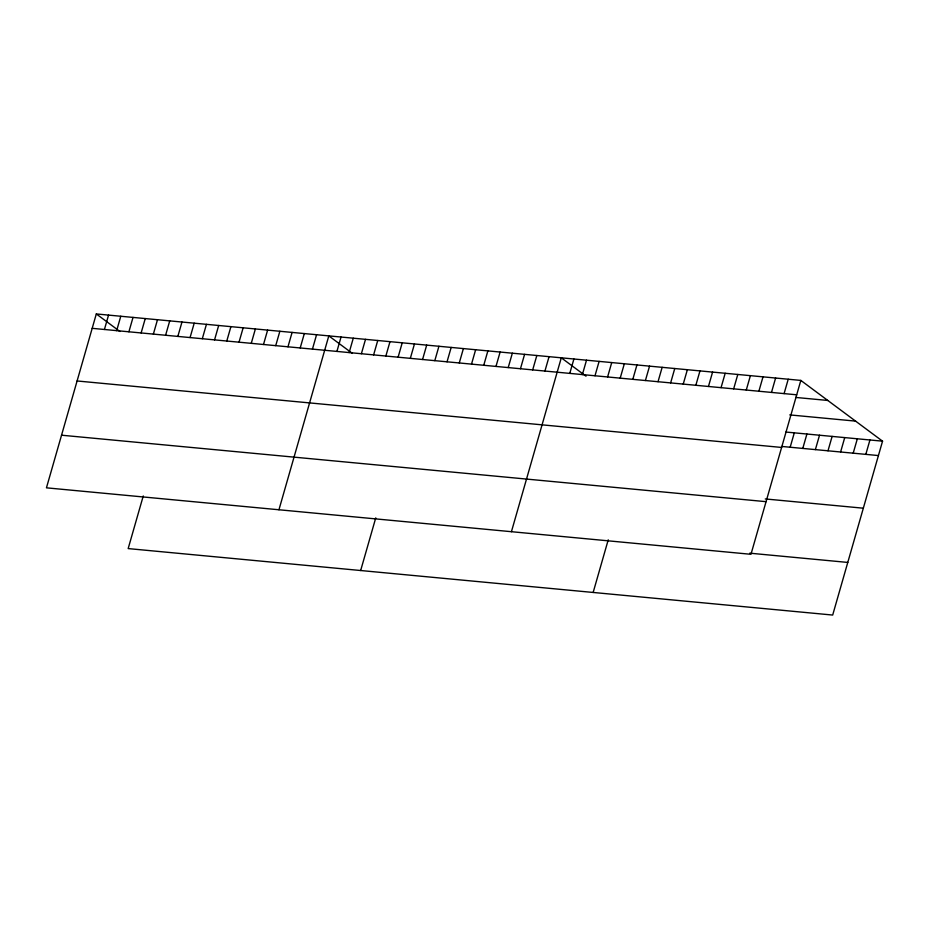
<?xml version="1.0" encoding="UTF-8"?>
<svg xmlns="http://www.w3.org/2000/svg" width="929" height="929" viewBox="0 0 929 929"><rect width="100%" height="100%" fill="white"/><g stroke="black" fill="none" stroke-linecap="round" stroke-linejoin="round"><path stroke-width="1.39" d="M96.314 313.944L46.45 487.83L750.969 554.299L800.833 380.414L96.314 313.944L119.911 331.479M104.42 329.481L108.554 315.094M116.659 330.643L120.782 316.255M128.899 331.792L133.021 317.404M141.127 332.954L145.261 318.554M153.366 334.103L157.489 319.715M165.606 335.253L169.728 320.865M177.845 336.414L181.968 322.026M143.263 495.958L128.167 548.586L832.686 615.056L882.55 441.17L800.833 380.414M190.073 337.564L194.207 323.176M202.313 338.725L206.435 324.337M214.553 339.875L218.675 325.487M226.781 341.036L230.915 326.636M239.02 342.186L243.154 327.798M251.26 343.335L255.382 328.947M263.499 344.496L267.622 330.109M275.727 345.646L279.861 331.258M287.967 346.807L292.089 332.408M300.206 347.957L304.329 333.569M312.446 349.107L316.568 334.719M278.944 509.766L328.808 335.88L352.405 353.415M336.913 351.417L341.036 337.03M349.153 352.579L353.275 338.191M361.381 353.728L365.515 339.34M373.621 354.89L377.743 340.49M385.86 356.039L389.983 341.651M398.1 357.189L402.222 342.801M410.328 358.35L414.462 343.962M360.661 570.522L375.757 517.883M422.567 359.5L426.69 345.112M434.807 360.661L438.929 346.262M447.035 361.811L451.169 347.423M459.274 362.96L463.397 348.572M471.514 364.122L475.636 349.734M483.754 365.271L487.876 350.883M495.981 366.432L500.116 352.045M508.221 367.582L512.343 353.194M520.461 368.743L524.583 354.344M532.689 369.893L536.823 355.505M544.928 371.043L549.062 356.655M511.426 531.702L561.29 357.816L586.013 376.187M569.779 373.388L573.901 359M582.378 374.584L586.513 360.185M594.99 375.769L599.112 361.381M607.601 376.965L611.723 362.565M620.2 378.149L624.334 363.762M632.812 379.334L636.934 364.946M645.411 380.53L649.545 366.142M593.155 592.458L608.24 539.819M658.022 381.714L662.145 367.327M670.633 382.911L674.756 368.511M683.233 384.095L687.367 369.707M695.844 385.291L699.967 370.892M708.455 386.476L712.578 372.088M721.055 387.66L725.189 373.272M733.666 388.856L737.789 374.468M746.277 390.041L750.4 375.653M758.877 391.237L763.011 376.837M771.488 392.421L775.61 378.033M784.099 393.617L788.222 379.218M790.173 447.232L794.295 432.844M802.784 448.417L806.906 434.029M815.383 449.613L819.517 435.225M827.994 450.797L832.117 436.409M840.606 451.993L844.728 437.594M853.205 453.178L857.339 438.79M865.816 454.362L869.939 439.974M92.192 328.332L796.699 394.802M795.584 397.426L827.797 400.457M789.743 414.903L855.586 421.116M785.899 432.043L882.55 441.17M781.765 446.443L878.428 455.558M77.095 380.971L781.614 447.441M765.275 498.943L863.331 508.198M61.546 435.202L766.053 501.672M749.726 553.173L847.782 562.428"/></g></svg>
